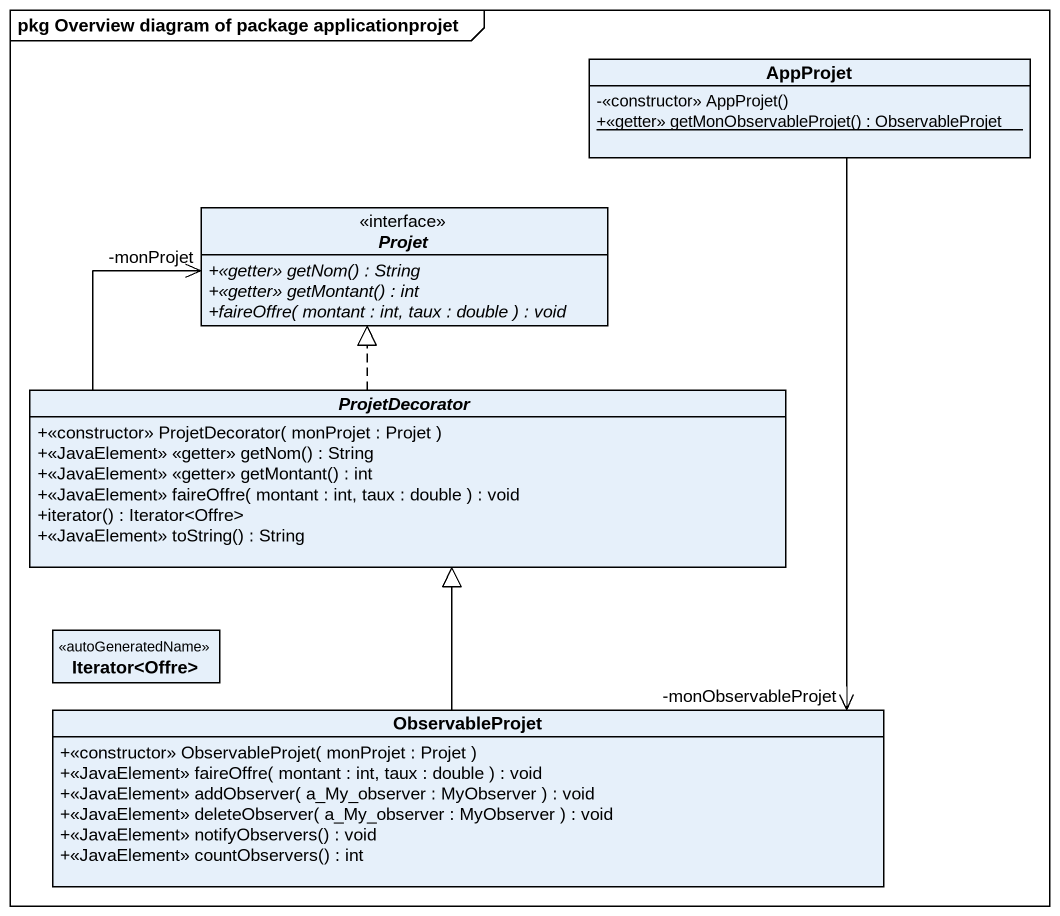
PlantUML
@startuml
mainframe pkg Overview diagram of package applicationprojet
hide circle
hide empty members
skinparam classAttributeIconSize 0
class AppProjet {
  -<<constructor>> AppProjet()
  {static} +<<getter>> getMonObservableProjet() : ObservableProjet
}
interface Projet {
  {abstract} +<<getter>> getNom() : String
  {abstract} +<<getter>> getMontant() : int
  {abstract} +faireOffre( montant : int, taux : double ) : void
}
abstract class ProjetDecorator {
  +<<constructor>> ProjetDecorator( monProjet : Projet )
  +<<JavaElement>> <<getter>> getNom() : String
  +<<JavaElement>> <<getter>> getMontant() : int
  +<<JavaElement>> faireOffre( montant : int, taux : double ) : void
  +iterator() : Iterator<Offre>
  +<<JavaElement>> toString() : String
}
interface "Iterator<Offre>" as Iterator_Offre <<autoGeneratedName>>
class ObservableProjet {
  +<<constructor>> ObservableProjet( monProjet : Projet )
  +<<JavaElement>> faireOffre( montant : int, taux : double ) : void
  +<<JavaElement>> addObserver( a_My_observer : MyObserver ) : void
  +<<JavaElement>> deleteObserver( a_My_observer : MyObserver ) : void
  +<<JavaElement>> notifyObservers() : void
  +<<JavaElement>> countObservers() : int
}
Projet "-monProjet" <-- ProjetDecorator
ProjetDecorator .up.|> Projet
ObservableProjet "-monObservableProjet" <-up- AppProjet
ObservableProjet -up-|> ProjetDecorator
@enduml
